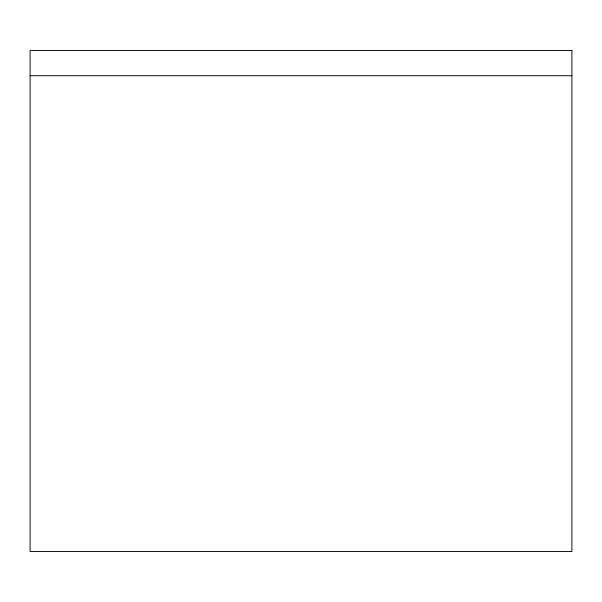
<?xml version="1.0" encoding="UTF-8"?>
<svg xmlns="http://www.w3.org/2000/svg" width="602" height="602" viewBox="0 0 602 602"><rect width="100%" height="100%" fill="white"/><g stroke="black" fill="none" stroke-linecap="round" stroke-linejoin="round"><path stroke-width="0.9" d="M30.1 75.717L571.9 75.717M571.9 50.455L30.1 50.455L30.1 551.545L571.9 551.545L571.9 50.455"/></g></svg>
